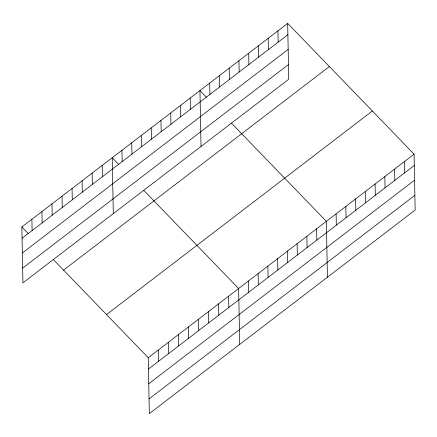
<?xml version="1.0" encoding="UTF-8"?>
<svg xmlns="http://www.w3.org/2000/svg" width="437" height="437" viewBox="0 0 437 437"><rect width="100%" height="100%" fill="white"/><g stroke="black" fill="none" stroke-linecap="round" stroke-linejoin="round"><path stroke-width="0.66" d="M287.677 23.385L288.748 79.272L22.921 282.843L21.85 226.956L287.677 23.385L414.079 154.157L415.15 210.044L149.323 413.615L148.252 357.728L53.369 259.562M22.069 238.258L287.896 34.687M22.347 252.974L288.174 49.403M22.642 268.132L288.469 64.561M63.562 270.11L329.389 66.539M106.541 314.574L372.362 110.998M148.252 357.728L414.079 154.157M148.465 369.03L414.292 165.459M148.749 383.741L414.576 180.17M149.039 398.899L414.866 195.328M206.444 97.276L199.955 90.563L201.025 146.45M231.468 123.168L326.352 221.335L327.428 277.222M118.722 164.454L112.233 157.741L113.303 213.633M143.746 190.346L238.629 288.513L239.705 344.4M21.85 226.956L28.339 233.669M404.329 161.619L404.547 172.921M394.584 169.081L394.802 180.383M384.839 176.548L385.052 187.85M375.088 184.01L375.307 195.312M365.343 191.477L365.561 202.779M355.598 198.939L355.811 210.241M345.847 206.406L346.066 217.708M336.102 213.868L336.321 225.17M316.607 228.797L316.825 240.099M306.861 236.264L307.08 247.566M297.111 243.726L297.329 255.028M287.366 251.193L287.584 262.495M277.927 30.852L278.145 42.154M277.621 258.655L277.839 269.957M268.181 38.314L268.4 49.616M267.87 266.117L268.089 277.419M258.436 45.776L258.655 57.078M258.125 273.584L258.343 284.886M248.686 53.243L248.904 64.545M248.38 281.046L248.593 292.348M238.941 60.705L239.159 72.007M229.196 68.172L229.414 79.474M228.589 296.204L228.808 307.506M219.445 75.634L219.664 86.936M218.549 303.895L218.762 315.197M209.7 83.101L209.918 94.403M208.504 311.581L208.722 322.888M198.464 319.272L198.682 330.574M190.204 98.03L190.423 109.332M188.418 326.963L188.637 338.265M180.459 105.492L180.678 116.794M178.378 334.655L178.596 345.957M170.714 112.959L170.927 124.261M168.338 342.346L168.551 353.648M160.963 120.421L161.182 131.723M158.292 350.037L158.511 361.339M151.218 127.888L151.437 139.19M141.473 135.35L141.686 146.652M131.723 142.812L131.941 154.114M121.978 150.279L122.196 161.581M102.187 165.432L102.405 176.734M92.147 173.123L92.365 184.425M82.101 180.814L82.32 192.116M72.061 188.505L72.28 199.807M62.021 196.197L62.234 207.499M51.976 203.888L52.194 215.19M41.936 211.579L42.154 222.881M31.89 219.265L32.109 230.567"/></g></svg>
